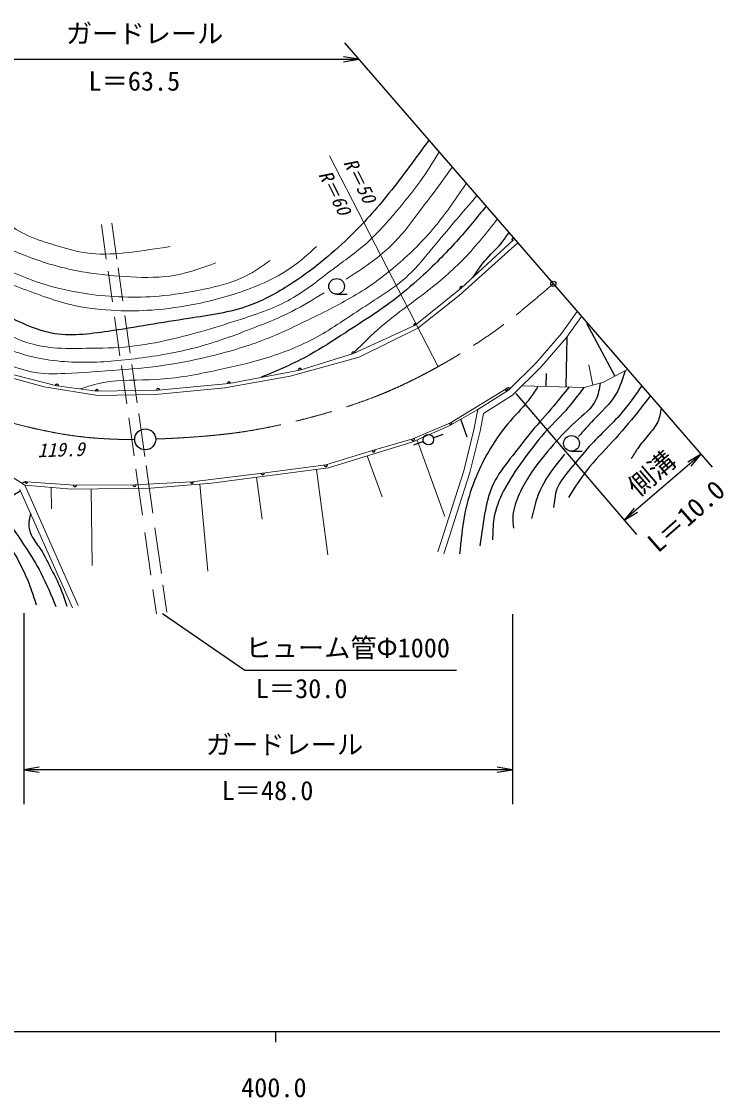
# Model space of a CAD drawing. Units: millimetres, scale not verified. Extents: x 40000 to 680000, y 20000 to 380000.
# Drawn here: x 443799 to 509638, y 198715 to 301281 of the extents above; entities that cross this region are included whole.
import ezdxf
from ezdxf.enums import TextEntityAlignment as Align

# ---------------------------------------------------------------- set-up
doc = ezdxf.new("R2010")
doc.units = ezdxf.units.MM
doc.header["$LTSCALE"] = 1000
doc.header["$PDMODE"] = 32
doc.header["$PDSIZE"] = 500
doc.linetypes.add('CHAIN', pattern=[18.5, 12, -1.5, 3.5, -1.5])
for name, color, linetype, lineweight in [('M-BGD', 7, 'Continuous', 13), ('M-BMK', 2, 'CHAIN', 13), ('M-BMK-SRVR', 3, 'Continuous', 25), ('M-OTRS', 6, 'Continuous', 25), ('M-STR-HTXT', 7, 'Continuous', 13), ('M-STR-STR3', 7, 'Continuous', 25), ('M-TTL-BAND', 7, 'Continuous', 25)]:
    doc.layers.add(name, color=color, linetype=linetype, lineweight=lineweight)
doc.styles.add('ＭＳ ゴシック', font='')
doc.styles.get('ＭＳ ゴシック').set_extended_font_data('MS Gothic')

# ---------------------------------------------------------------- blocks, each defined once
blk = doc.blocks.new('open_arrow')
at = {"color": 0, "linetype": 'Continuous', "lineweight": -2}
blk.add_lwpolyline([(7.5, 1.25), (0, 0), (7.5, -1.25)], dxfattribs=at)

msp = doc.modelspace()

# ---------------------------------------------------------------- linework, layer by layer
at = {"layer": 'M-BGD'}
for p, q in [((452890, 278628), (452404, 282071)), ((451879, 278635), (451414, 281931)), ((485509, 275174), (491078, 280199)), ((490671, 280484), (485702, 275861)), ((452453, 274570), (452044, 277468)), ((453456, 274622), (453008, 277792)), ((485702, 275861), (481311, 272336)), ((481567, 272046), (485509, 275174)), ((453181, 269415), (452659, 273115)), ((454153, 269681), (453649, 273252)), ((495243, 271537), (496760, 273638)), ((495715, 271166), (497164, 273172)), ((481311, 272336), (475417, 269621)), ((475967, 269292), (481567, 272046)), ((492850, 268735), (495243, 271537)), ((493290, 268327), (495715, 271166)), ((469397, 267478), (475967, 269292)), ((475417, 269621), (470332, 268061)), ((490214, 266128), (492850, 268735)), ((439988, 268103), (445964, 266445)), ((447162, 266558), (441441, 268003)), ((453827, 264841), (453311, 268497)), ((454825, 264928), (454307, 268592)), ((470332, 268061), (463572, 266789)), ((490588, 265655), (493290, 268327)), ((498244, 266632), (497846, 268545)), ((499244, 266901), (501539, 268119)), ((463572, 266789), (456811, 266154)), ((463171, 266351), (469397, 267478)), ((497405, 266407), (499244, 266901)), ((445964, 266445), (451063, 265632)), ((450975, 266038), (447162, 266558)), ((456811, 266154), (450975, 266038)), ((451063, 265632), (456570, 265726)), ((456570, 265726), (463171, 266351)), ((484665, 263040), (489990, 266274)), ((487295, 264299), (490214, 266128)), ((487833, 263928), (490588, 265655)), ((491481, 266538), (497405, 266407)), ((455546, 259820), (454968, 263912)), ((484558, 262741), (487295, 264299)), ((486906, 262354), (487295, 264299)), ((487492, 262222), (487833, 263928)), ((454530, 259866), (454017, 263495)), ((481088, 261203), (484558, 262741)), ((481093, 261496), (484665, 263040)), ((485933, 258463), (486906, 262354)), ((486511, 258299), (487492, 262222)), ((473043, 258738), (481088, 261203)), ((477339, 260406), (481093, 261496)), ((484146, 254109), (481505, 261387)), ((472797, 259013), (477339, 260406)), ((478156, 255981), (476744, 259872)), ((441544, 258730), (444116, 257082)), ((455328, 254213), (454705, 258624)), ((456310, 254409), (455666, 258968)), ((461902, 257279), (473043, 258738)), ((466773, 258226), (472797, 259013)), ((472976, 250449), (471905, 258589)), ((460021, 257409), (466773, 258226)), ((466713, 253841), (466186, 257840)), ((483482, 250719), (485933, 258463)), ((484054, 250538), (486511, 258299)), ((443641, 256674), (448650, 245382)), ((444116, 257082), (449199, 245626)), ((444116, 257082), (448592, 256707)), ((444248, 257409), (448880, 257076)), ((446642, 254831), (446617, 256872)), ((448592, 256707), (456125, 256806)), ((448880, 257076), (454572, 257106)), ((450526, 249439), (450439, 256731)), ((454572, 257106), (460021, 257409)), ((456125, 256806), (461902, 257279)), ((461536, 248889), (460791, 257188)), ((456135, 248499), (455557, 252587)), ((457122, 248656), (456508, 253009)), ((457644, 244965), (457273, 247586)), ((456653, 244825), (456325, 247153))]:
    msp.add_line(p, q, dxfattribs=at)
at = {"layer": 'M-BGD', "lineweight": 25}
for p, q in [((473822, 275283), (474822, 275283)), ((497619, 272529), (500330, 267477)), ((495772, 271210), (495666, 266445)), ((493788, 267713), (493761, 266487)), ((486267, 261658), (485649, 263362)), ((483036, 261599), (483966, 261959)), ((482096, 261249), (481156, 260909)), ((496206, 260314), (497206, 260314))]:
    msp.add_line(p, q, dxfattribs=at)
for centre, radius in [((473822, 276033), 750), ((482568, 261419), 500), ((496206, 261064), 750)]:
    msp.add_circle(centre, radius, dxfattribs=at)
for centre, radius, start, end in [((490671, 280484), 150, 42.92997, 222.92997), ((485702, 275861), 150, 42.92997, 218.75163), ((481311, 272336), 150, 38.75163, 204.73951), ((475417, 269621), 150, 24.73951, 197.05697), ((470332, 268061), 150, 17.05697, 190.64922), ((447162, 266558), 150, 352.23483, 165.82766), ((463572, 266789), 150, 10.64922, 185.37099), ((450975, 266038), 150, 1.13442, 172.23483), ((456811, 266154), 150, 5.37099, 181.13442), ((489990, 266274), 150, 211.27311, 31.27311), ((490249, 265846), 500, 76.27311, 121.27311), ((484665, 263040), 150, 203.37416, 31.27311), ((481093, 261496), 150, 196.18921, 23.37416), ((477339, 260406), 150, 197.04903, 16.18921), ((472797, 259013), 150, 187.44372, 17.04903), ((466773, 258226), 150, 186.90355, 7.44372), ((444212, 256910), 500, 85.88777, 130.88777), ((444248, 257409), 150, 175.88777, 355.88777), ((448880, 257076), 150, 175.88777, 0.30476), ((454572, 257106), 150, 180.30476, 3.17983), ((460021, 257409), 150, 183.17983, 6.90355)]:
    msp.add_arc(centre, radius, start, end, dxfattribs=at)
at = {"layer": 'M-BGD'}
for points, knots in [([(409400, 283949), (409318, 284410), (409237, 284871), (409014, 285239), (408694, 285768), (408083, 286105), (407565, 286521), (406866, 287082), (406335, 287787), (405614, 288249), (405179, 288528), (404675, 288719), (404220, 288974), (403283, 289500), (402557, 290301), (401823, 291148), (401374, 291666), (400922, 292202), (400764, 292821), (400638, 293309), (400696, 293848), (400819, 294382), (400946, 294926), (401143, 295464), (401488, 295831), (402107, 296487), (403205, 296597), (404220, 296667), (405666, 296768), (406946, 296789), (408290, 296667), (409481, 296559), (410723, 296338), (411802, 295831), (412696, 295411), (413479, 294794), (414422, 294382), (415411, 293949), (416577, 293741), (417265, 293044), (417881, 292418), (418113, 291400), (418547, 290535), (419022, 289588), (419741, 288825), (420554, 288194), (421594, 287387), (422788, 286795), (423843, 286019), (424971, 285189), (425940, 284148), (426853, 283065), (427837, 281899), (428759, 280685), (429864, 279664), (430851, 278752), (431986, 277994), (433097, 277211), (434414, 276284), (435697, 275321), (437055, 274480), (438247, 273742), (439497, 273099), (440735, 272417), (441898, 271776), (443050, 271102), (444302, 270689), (445110, 270423), (445960, 270265), (446811, 270187), (447868, 270090), (448928, 270115), (449989, 270131), (451366, 270153), (452746, 270161), (454114, 270299), (455408, 270429), (456692, 270675), (457960, 270968), (460259, 271499), (462507, 272184), (464762, 272919), (466371, 273444), (467985, 273994), (469444, 274814), (470866, 275613), (472141, 276667), (473458, 277657), (474554, 278481), (475678, 279260), (476692, 280166), (477766, 281127), (478715, 282231), (479646, 283344), (480482, 284342), (481303, 285346), (482043, 286410), (482591, 287197), (483095, 288016), (483598, 288835)], [0, 0, 0, 0, 1, 1, 1, 2, 2, 2, 3, 3, 3, 4, 4, 4, 5, 5, 5, 6, 6, 6, 7, 7, 7, 8, 8, 8, 9, 9, 9, 10, 10, 10, 11, 11, 11, 12, 12, 12, 13, 13, 13, 14, 14, 14, 15, 15, 15, 16, 16, 16, 17, 17, 17, 18, 18, 18, 19, 19, 19, 20, 20, 20, 21, 21, 21, 22, 22, 22, 23, 23, 23, 24, 24, 24, 25, 25, 25, 26, 26, 26, 27, 27, 27, 28, 28, 28, 29, 29, 29, 30, 30, 30, 31, 31, 31, 32, 32, 32, 33, 33, 33, 33]), ([(424461, 275062), (424290, 275617), (424119, 276171), (423843, 276654), (423191, 277794), (421952, 278534), (420777, 279274), (418993, 280397), (417358, 281519), (415648, 282619), (414349, 283455), (413007, 284277), (411802, 285239), (410811, 286030), (409913, 286915), (409014, 287859), (408320, 288589), (407626, 289354), (407286, 290256), (407054, 290873), (406986, 291554), (407063, 292263), (407139, 292965), (407356, 293694), (407844, 294103), (408421, 294587), (409377, 294623), (410185, 294437), (410918, 294269), (411529, 293918), (412136, 293545), (412929, 293060), (413716, 292538), (414422, 291929), (415516, 290984), (416415, 289829), (417321, 288695), (417848, 288036), (418378, 287383), (418993, 286800), (419610, 286215), (420313, 285698), (421111, 285406), (421739, 285177), (422425, 285085), (423007, 284793), (423597, 284497), (424079, 283994), (424568, 283511), (425330, 282757), (426107, 282053), (426742, 281225), (427193, 280637), (427573, 279987), (428024, 279386), (428532, 278709), (429130, 278096), (429808, 277602), (430566, 277049), (431425, 276646), (432261, 276208), (433513, 275552), (434714, 274817), (435885, 274034), (437255, 273117), (438582, 272133), (440010, 271302), (441292, 270556), (442656, 269934), (444079, 269518), (445880, 268992), (447774, 268798), (449654, 268794), (451430, 268790), (453192, 268956), (454950, 269184), (456771, 269420), (458587, 269722), (460358, 270187), (462254, 270686), (464098, 271371), (465932, 272083), (467161, 272559), (468386, 273047), (469556, 273644), (470608, 274180), (471615, 274804), (472622, 275427)], [0, 0, 0, 0, 1, 1, 1, 2, 2, 2, 3, 3, 3, 4, 4, 4, 5, 5, 5, 6, 6, 6, 7, 7, 7, 8, 8, 8, 9, 9, 9, 10, 10, 10, 11, 11, 11, 12, 12, 12, 13, 13, 13, 14, 14, 14, 15, 15, 15, 16, 16, 16, 17, 17, 17, 18, 18, 18, 19, 19, 19, 20, 20, 20, 21, 21, 21, 22, 22, 22, 23, 23, 23, 24, 24, 24, 25, 25, 25, 26, 26, 26, 27, 27, 27, 28, 28, 28, 29, 29, 29, 29]), ([(474740, 276710), (475511, 277216), (476281, 277723), (477026, 278271), (477856, 278880), (478653, 279540), (479367, 280277), (480249, 281187), (481005, 282214), (481765, 283232), (482361, 284032), (482959, 284827), (483548, 285629), (483981, 286218), (484409, 286811), (484838, 287404)], [0, 0, 0, 0, 1, 1, 1, 2, 2, 2, 3, 3, 3, 4, 4, 4, 5, 5, 5, 5]), ([(471908, 279838), (471130, 279128), (470351, 278418), (469494, 277818), (468420, 277066), (467222, 276487), (465996, 275995), (464216, 275281), (462375, 274752), (460503, 274370), (459096, 274083), (457672, 273879), (456241, 273778), (455111, 273699), (453977, 273683), (452842, 273729), (451483, 273784), (450123, 273927), (448802, 274222), (447051, 274612), (445367, 275270), (443678, 275897), (441907, 276554), (440131, 277179), (438431, 277991), (436931, 278707), (435491, 279570), (434169, 280577), (432888, 281555), (431717, 282669), (430548, 283780), (429431, 284841), (428314, 285899), (427198, 286958)], [0, 0, 0, 0, 1, 1, 1, 2, 2, 2, 3, 3, 3, 4, 4, 4, 5, 5, 5, 6, 6, 6, 7, 7, 7, 8, 8, 8, 9, 9, 9, 10, 10, 10, 11, 11, 11, 11]), ([(429864, 285796), (430790, 284916), (431716, 284035), (432707, 283232), (434144, 282068), (435717, 281069), (437334, 280166), (438467, 279533), (439622, 278948), (440790, 278382), (442441, 277582), (444118, 276818), (445863, 276264), (447366, 275786), (448920, 275463), (450490, 275260), (452765, 274967), (455074, 274927), (457347, 275149), (458808, 275291), (460255, 275541), (461696, 275873), (462906, 276152), (464112, 276489), (465208, 277044), (466009, 277450), (466751, 277972), (467493, 278494)], [0, 0, 0, 0, 1, 1, 1, 2, 2, 2, 3, 3, 3, 4, 4, 4, 5, 5, 5, 6, 6, 6, 7, 7, 7, 8, 8, 8, 9, 9, 9, 9]), ([(486180, 285854), (485266, 284505), (484353, 283155), (483325, 281894), (482280, 280612), (481116, 279422), (479869, 278326), (478730, 277326), (477522, 276404), (476246, 275595), (474800, 274678), (473267, 273904), (471730, 273142), (470208, 272387), (468681, 271643), (467103, 271023), (465419, 270362), (463678, 269842), (461918, 269407), (460555, 269069), (459180, 268782), (457793, 268571), (456259, 268336), (454710, 268194), (453166, 268069), (451424, 267928), (449688, 267808), (447926, 267734), (446915, 267692), (445895, 267664), (444916, 267846), (444021, 268012), (443161, 268352), (442295, 268682), (441275, 269071), (440247, 269445), (439341, 270020), (438665, 270449), (438056, 270989), (437445, 271525), (436936, 271973), (436424, 272417), (435885, 272807), (435524, 273068), (435151, 273304), (434714, 273476), (434352, 273619), (433945, 273717), (433599, 273532), (433452, 273454), (433316, 273325), (433264, 273198), (433093, 272778), (433836, 272383), (434156, 271915), (434504, 271408), (434354, 270814), (434204, 270221)], [0, 0, 0, 0, 1, 1, 1, 2, 2, 2, 3, 3, 3, 4, 4, 4, 5, 5, 5, 6, 6, 6, 7, 7, 7, 8, 8, 8, 9, 9, 9, 10, 10, 10, 11, 11, 11, 12, 12, 12, 13, 13, 13, 14, 14, 14, 15, 15, 15, 16, 16, 16, 17, 17, 17, 18, 18, 18, 19, 19, 19, 19]), ([(434491, 284403), (435330, 283747), (436169, 283090), (437055, 282507), (438324, 281673), (439692, 280988), (441069, 280333), (442350, 279724), (443640, 279141), (444971, 278661), (446561, 278087), (448211, 277659), (449877, 277379), (451313, 277137), (452762, 277004), (454225, 276933), (455645, 276863), (457078, 276852), (458462, 277100), (459774, 277335), (461041, 277803), (462309, 278271)], [0, 0, 0, 0, 1, 1, 1, 2, 2, 2, 3, 3, 3, 4, 4, 4, 5, 5, 5, 6, 6, 6, 7, 7, 7, 7]), ([(449364, 266258), (450101, 266486), (450839, 266714), (451589, 266856), (453235, 267166), (454945, 267059), (456631, 267152), (458584, 267261), (460504, 267637), (462414, 268042), (463934, 268365), (465448, 268705), (466937, 269154), (468680, 269680), (470389, 270356), (471978, 271230), (473465, 272048), (474846, 273040), (476279, 273974), (477787, 274956), (479352, 275874), (480653, 277088), (481519, 277895), (482268, 278832), (483026, 279757), (484395, 281428), (485795, 283056), (487194, 284684)], [0, 0, 0, 0, 1, 1, 1, 2, 2, 2, 3, 3, 3, 4, 4, 4, 5, 5, 5, 6, 6, 6, 7, 7, 7, 8, 8, 8, 9, 9, 9, 9]), ([(441961, 282340), (442668, 281858), (443375, 281376), (444135, 281002), (444949, 280602), (445823, 280327), (446699, 280054), (447931, 279672), (449168, 279294), (450435, 279163), (451630, 279039), (452851, 279135), (454058, 279274), (455370, 279426), (456665, 279629), (457960, 279831)], [0, 0, 0, 0, 1, 1, 1, 2, 2, 2, 3, 3, 3, 4, 4, 4, 5, 5, 5, 5]), ([(475487, 269753), (476326, 270589), (477164, 271426), (478059, 272195), (479386, 273337), (480835, 274332), (482228, 275402), (483565, 276429), (484851, 277526), (486013, 278738), (487130, 279902), (488133, 281171), (489136, 282441)], [0, 0, 0, 0, 1, 1, 1, 2, 2, 2, 3, 3, 3, 4, 4, 4, 4])]:
    msp.add_open_spline(points, degree=3, knots=knots, dxfattribs=at)
at = {"layer": 'M-BGD', "lineweight": 25}
for points, knots in [([(482609, 289977), (481374, 288262), (480139, 286547), (478810, 284904), (477610, 283421), (476333, 281996), (474963, 280668), (473254, 279010), (471400, 277503), (469389, 276208), (468152, 275412), (466857, 274696), (465486, 274201), (463652, 273539), (461683, 273272), (459744, 272975), (457172, 272580), (454654, 272132), (452051, 271748), (450244, 271481), (448396, 271245), (446644, 271581), (445353, 271828), (444114, 272387), (442909, 272975), (441658, 273585), (440444, 274227), (439229, 274870)], [0, 0, 0, 0, 1, 1, 1, 2, 2, 2, 3, 3, 3, 4, 4, 4, 5, 5, 5, 6, 6, 6, 7, 7, 7, 8, 8, 8, 9, 9, 9, 9]), ([(488065, 283677), (487204, 282616), (486343, 281555), (485436, 280534), (484382, 279348), (483265, 278215), (482100, 277134), (481254, 276350), (480382, 275592), (479470, 274889), (477936, 273706), (476288, 272677), (474659, 271618), (473538, 270889), (472425, 270145), (471259, 269501), (469778, 268683), (468211, 268025), (466644, 267367)], [0, 0, 0, 0, 1, 1, 1, 2, 2, 2, 3, 3, 3, 4, 4, 4, 5, 5, 5, 6, 6, 6, 6]), ([(486791, 276874), (487213, 277494), (487635, 278114), (488130, 278674), (488631, 279241), (489207, 279746), (489670, 280342), (489874, 280605), (490056, 280887), (490238, 281168)], [0, 0, 0, 0, 1, 1, 1, 2, 2, 2, 3, 3, 3, 3]), ([(501304, 267994), (501066, 267216), (500828, 266439), (500430, 265758), (499889, 264833), (499051, 264087), (498292, 263297), (497799, 262785), (497339, 262254), (496880, 261723)], [0, 0, 0, 0, 1, 1, 1, 2, 2, 2, 3, 3, 3, 3]), ([(498942, 266819), (498851, 266266), (498761, 265713), (498534, 265233), (498138, 264397), (497325, 263785), (496597, 263136), (495702, 262337), (494934, 261481), (494177, 260594), (493475, 259772), (492784, 258922), (492200, 258012), (491837, 257446), (491515, 256856), (491231, 256237), (490936, 255591), (490682, 254914), (490626, 254219), (490593, 253807), (490630, 253388), (490667, 252969)], [0, 0, 0, 0, 1, 1, 1, 2, 2, 2, 3, 3, 3, 4, 4, 4, 5, 5, 5, 6, 6, 6, 7, 7, 7, 7]), ([(493010, 266504), (492775, 266127), (492541, 265751), (492280, 265395), (491713, 264620), (491020, 263943), (490384, 263216), (489659, 262388), (489009, 261497), (488448, 260553), (488008, 259814), (487622, 259044), (487278, 258254), (486850, 257274), (486484, 256264), (486229, 255228), (485971, 254183), (485827, 253111), (485704, 252041), (485647, 251543), (485595, 251046), (485543, 250548)], [0, 0, 0, 0, 1, 1, 1, 2, 2, 2, 3, 3, 3, 4, 4, 4, 5, 5, 5, 6, 6, 6, 7, 7, 7, 7]), ([(495956, 266439), (495477, 265830), (494998, 265221), (494499, 264628), (493811, 263811), (493085, 263025), (492401, 262208), (491690, 261357), (491026, 260471), (490344, 259585), (489767, 258836), (489176, 258087), (488770, 257245), (488394, 256465), (488176, 255605), (488004, 254744), (487776, 253602), (487627, 252458), (487479, 251315)], [0, 0, 0, 0, 1, 1, 1, 2, 2, 2, 3, 3, 3, 4, 4, 4, 5, 5, 5, 6, 6, 6, 6]), ([(497383, 266401), (496818, 265645), (496254, 264889), (495629, 264184), (494979, 263452), (494265, 262776), (493612, 262046), (492884, 261233), (492233, 260352), (491595, 259464), (490923, 258530), (490267, 257587), (489739, 256559), (489307, 255719), (488961, 254822), (488811, 253897), (488703, 253234), (488696, 252557), (488690, 251879)], [0, 0, 0, 0, 1, 1, 1, 2, 2, 2, 3, 3, 3, 4, 4, 4, 5, 5, 5, 6, 6, 6, 6]), ([(502896, 266553), (502353, 265758), (501810, 264963), (501197, 264225), (500176, 262998), (498961, 261929), (497888, 260755), (497274, 260082), (496706, 259375), (496113, 258657), (495611, 258049), (495091, 257434), (494822, 256721), (494614, 256168), (494557, 255557), (494499, 254946)], [0, 0, 0, 0, 1, 1, 1, 2, 2, 2, 3, 3, 3, 4, 4, 4, 5, 5, 5, 5]), ([(503716, 265606), (503310, 265076), (502904, 264545), (502488, 264023), (501727, 263069), (500932, 262142), (500107, 261239), (499271, 260323), (498404, 259432), (497646, 258456), (497018, 257647), (496465, 256780), (495911, 255914)], [0, 0, 0, 0, 1, 1, 1, 2, 2, 2, 3, 3, 3, 4, 4, 4, 4]), ([(504744, 264419), (504673, 263975), (504602, 263531), (504424, 263136), (504211, 262660), (503843, 262254), (503496, 261845), (503151, 261437), (502826, 261027), (502528, 260594), (502302, 260266), (502092, 259926), (501882, 259585)], [0, 0, 0, 0, 1, 1, 1, 2, 2, 2, 3, 3, 3, 4, 4, 4, 4]), ([(495548, 260029), (494918, 259262), (494287, 258495), (493773, 257649), (493433, 257088), (493144, 256492), (492926, 255873), (492700, 255231), (492550, 254564), (492401, 253897)], [0, 0, 0, 0, 1, 1, 1, 2, 2, 2, 3, 3, 3, 3]), ([(443702, 256535), (443332, 256314), (442961, 256092), (442542, 255841), (442324, 255711), (442092, 255573), (442012, 255377), (441918, 255149), (442029, 254844), (442144, 254566), (442363, 254037), (442595, 253606), (442857, 253174), (443255, 252516), (443723, 251854), (444166, 251186), (444701, 250380), (445200, 249565), (445640, 248718), (446179, 247680), (446630, 246592), (447081, 245504)], [0, 0, 0, 0, 1, 1, 1, 2, 2, 2, 3, 3, 3, 4, 4, 4, 5, 5, 5, 6, 6, 6, 7, 7, 7, 7]), ([(439568, 255001), (440028, 254571), (440488, 254141), (440914, 253679), (441276, 253286), (441613, 252870), (441928, 252438), (442258, 251984), (442563, 251513), (442850, 251031), (443186, 250469), (443498, 249894), (443788, 249307), (444089, 248699), (444367, 248080), (444605, 247446), (444824, 246864), (445010, 246270), (445195, 245676)], [0, 0, 0, 0, 1, 1, 1, 2, 2, 2, 3, 3, 3, 4, 4, 4, 5, 5, 5, 6, 6, 6, 6]), ([(444649, 254402), (444551, 253959), (444452, 253516), (444503, 253081), (444543, 252743), (444673, 252409), (444844, 252105), (445075, 251693), (445381, 251337), (445638, 250948), (445972, 250442), (446224, 249882), (446500, 249337), (446757, 248828), (447035, 248332), (447272, 247816), (447607, 247085), (447859, 246316), (448111, 245547)], [0, 0, 0, 0, 1, 1, 1, 2, 2, 2, 3, 3, 3, 4, 4, 4, 5, 5, 5, 6, 6, 6, 6])]:
    msp.add_open_spline(points, degree=3, knots=knots, dxfattribs=at)
at = {"layer": 'M-BMK'}
for points, knots in [([(456588, 261493), (456644, 261490), (456701, 261488), (456758, 261488), (456866, 261488), (456974, 261495), (457082, 261500), (457191, 261505), (457299, 261509), (457407, 261513), (457655, 261522), (457904, 261536), (458152, 261550), (458400, 261563), (458649, 261576), (458897, 261590), (459145, 261604), (459393, 261620), (459642, 261636), (461290, 261744), (462938, 261890), (464572, 262123), (466997, 262469), (469393, 263008), (471760, 263656), (474226, 264331), (476661, 265124), (479001, 266140), (480554, 266814), (482065, 267586), (483546, 268412), (485574, 269544), (487548, 270778), (489413, 272154), (491162, 273446), (492817, 274863), (494471, 276281)], [0, 0, 0, 0, 1, 1, 1, 2, 2, 2, 3, 3, 3, 4, 4, 4, 5, 5, 5, 6, 6, 6, 7, 7, 7, 8, 8, 8, 9, 9, 9, 10, 10, 10, 11, 11, 11, 12, 12, 12, 12]), ([(425752, 269917), (427598, 268891), (429445, 267865), (431356, 266970), (433129, 266140), (434959, 265424), (436815, 264796), (438582, 264199), (440373, 263683), (442177, 263202), (444328, 262629), (446497, 262106), (448699, 261801), (449703, 261662), (450715, 261568), (451727, 261508), (451896, 261498), (452065, 261489), (452234, 261482), (452403, 261474), (452572, 261467), (452741, 261461), (452910, 261455), (453079, 261449), (453248, 261446), (453406, 261442), (453565, 261440), (453724, 261439), (453882, 261437), (454041, 261437), (454200, 261437), (454325, 261437), (454451, 261437), (454577, 261438)], [0, 0, 0, 0, 1, 1, 1, 2, 2, 2, 3, 3, 3, 4, 4, 4, 5, 5, 5, 6, 6, 6, 7, 7, 7, 8, 8, 8, 9, 9, 9, 10, 10, 10, 11, 11, 11, 11])]:
    msp.add_open_spline(points, degree=3, knots=knots, dxfattribs=at)
at = {"layer": 'M-BMK-SRVR'}
msp.add_line((474581, 299247), (509617, 258793), dxfattribs=at)
msp.add_circle((455586, 261452), 1000, dxfattribs=at)
at = {"layer": 'M-OTRS'}
msp.add_point((494471, 276281), dxfattribs=at)
at = {"layer": 'M-STR-HTXT'}
msp.add_line((483506, 268377), (473142, 288464), dxfattribs=at)
at = {"layer": 'M-STR-STR3'}
for p, q in [((434705, 297684), (475935, 297684)), ((490895, 265809), (502413, 252366)), ((508546, 260028), (501223, 253754)), ((444018, 244872), (444018, 226691)), ((457229, 244866), (465077, 239439)), ((490588, 244775), (490588, 226691)), ((465077, 239439), (485240, 239434)), ((490582, 229953), (444018, 229953))]:
    msp.add_line(p, q, dxfattribs=at)
at = {"layer": 'M-TTL-BAND'}
for p, q in [((40000, 205000), (579000, 205000)), ((468000, 205000), (468000, 204000))]:
    msp.add_line(p, q, dxfattribs=at)

# ---------------------------------------------------------------- block references
at = {"layer": 'M-STR-STR3', "xscale": 193, "yscale": 193}
for p, rotation in [((475935, 297684), 180), ((508546, 260028), 220.6), ((501223, 253754), 40.6), ((490582, 229953), 180)]:
    msp.add_blockref('open_arrow', p, dxfattribs=dict(at, rotation=rotation))
msp.add_blockref('open_arrow', (444018, 229953), dxfattribs=at)

# ---------------------------------------------------------------- texts
at = {"layer": 'M-BGD', "style": 'ＭＳ ゴシック', "oblique": 15}
msp.add_text('119.9', height=1320, rotation=1.701, dxfattribs=at).set_placement((445348, 259346), align=Align.BOTTOM_LEFT)
at = {"layer": 'M-STR-HTXT', "style": 'ＭＳ ゴシック', "oblique": 15}
for s, p in [('R＝50', (474089, 287667)), ('R＝60', (471702, 286523))]:
    msp.add_text(s, height=1320, rotation=296.565, dxfattribs=at).set_placement(p, align=Align.BOTTOM_LEFT)
at = {"layer": 'M-STR-STR3', "style": 'ＭＳ ゴシック'}
for s, p in [('ガードレール', (448027, 298671)), ('L＝63.5', (450181, 294140)), ('ヒューム管Φ1000', (465132, 240115)), ('L＝30.0', (466122, 236234)), ('ガードレール', (461356, 230892)), ('L＝48.0', (462874, 226509))]:
    msp.add_text(s, height=1833, dxfattribs=at).set_placement(p, align=Align.BOTTOM_LEFT)
for s, rotation, p in [('側溝', 40.732, (502904, 255465)), ('L＝10.0', 41.359, (504815, 250145))]:
    msp.add_text(s, height=1833, rotation=rotation, dxfattribs=at).set_placement(p, align=Align.BOTTOM_LEFT)
at = {"layer": 'M-TTL-BAND', "style": 'ＭＳ ゴシック'}
msp.add_text('400.0', height=1833, dxfattribs=at).set_placement((467844, 198195), align=Align.BOTTOM_CENTER)

doc.saveas('drawing.dxf')
